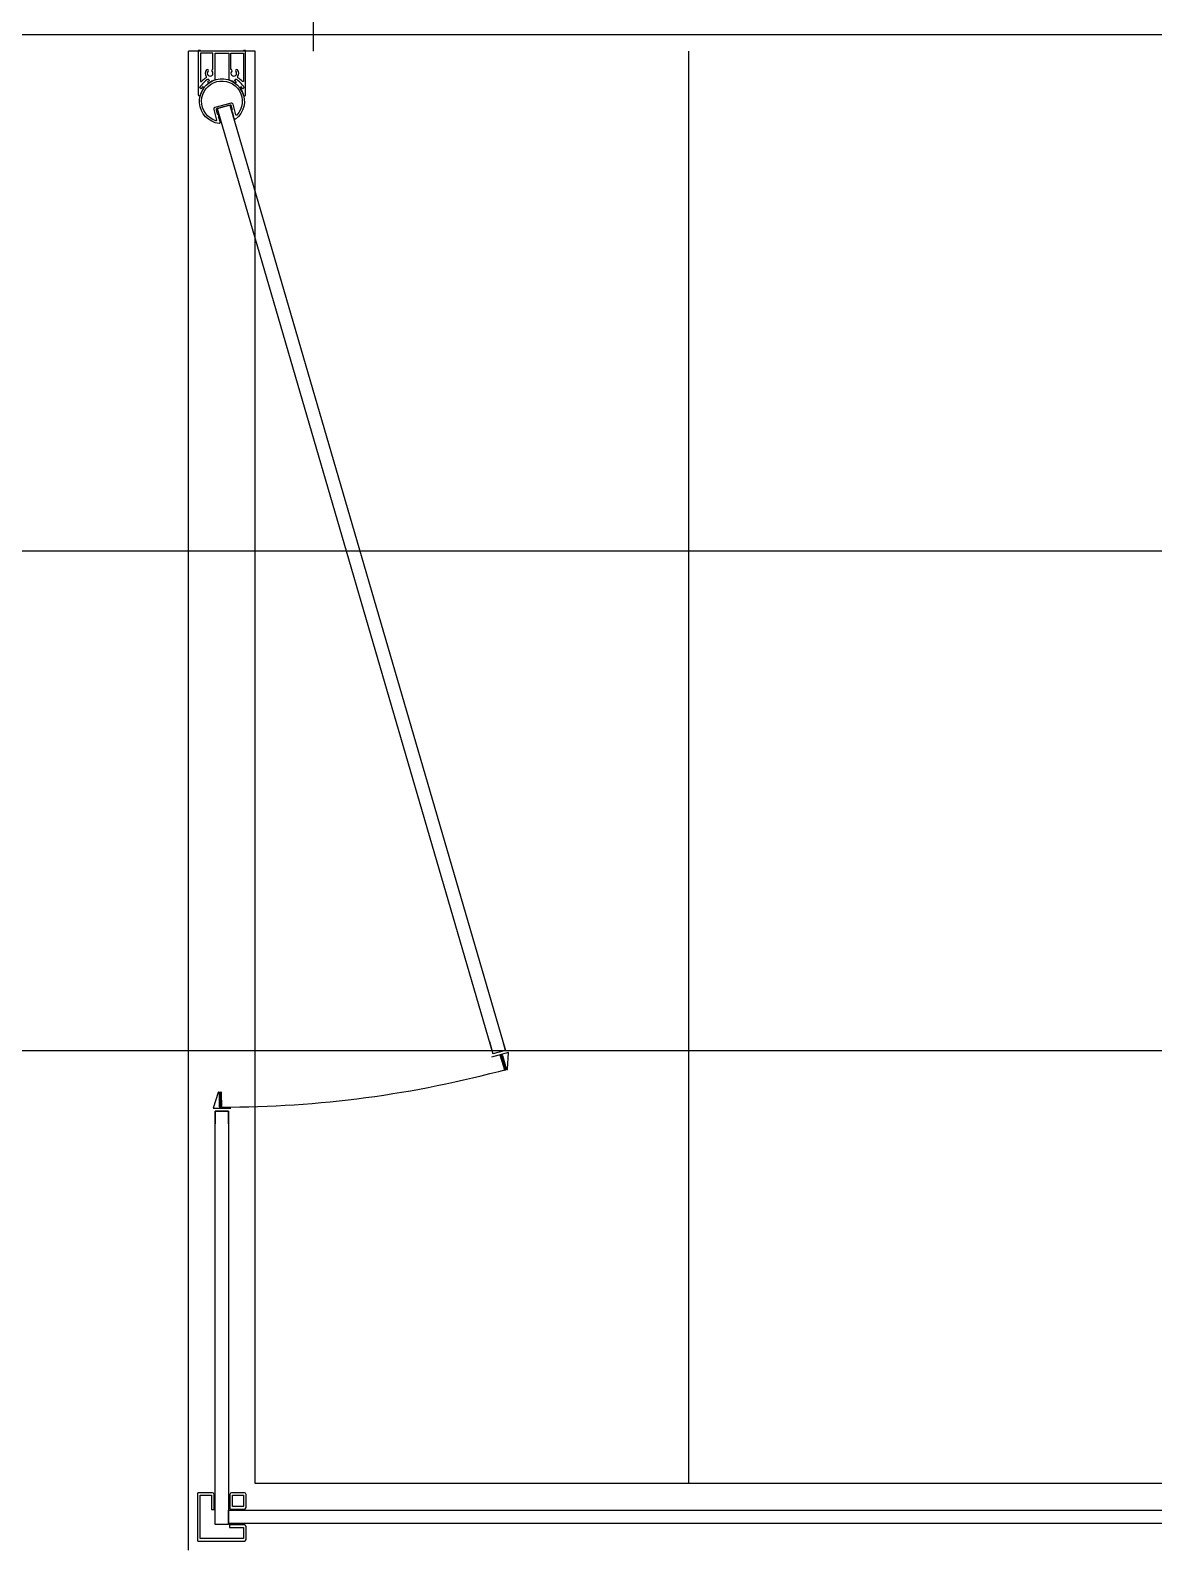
# Model space of a CAD drawing. Header units: millimetres. Extents: x 18456 to 179493, y -203649 to 469211.
# Drawn here: x 128643 to 129317, y 432149 to 433058 of the extents above; entities that cross this region are included whole.
import ezdxf

# ---------------------------------------------------------------- set-up
doc = ezdxf.new("R2010")
doc.units = ezdxf.units.MM
doc.linetypes.add('X-평면도(기본형)$0$CEN', pattern=[52.5, 50, -1, 0.5, -1])
for name, color, linetype, true_color in [('X-평면도(기본형)$0$CEN', 1, 'X-평면도(기본형)$0$CEN', 0xff0000), ('X-평면도(기본형)$0$FIN', 9, 'Continuous', 0x808080), ('X-평면도(기본형)$0$FUR', 6, 'Continuous', 0xff00ff), ('X-평면도(기본형)$0$TIL', 5, 'Continuous', 0x0000ff)]:
    doc.layers.add(name, color=color, linetype=linetype, true_color=true_color)

msp = doc.modelspace()

# ---------------------------------------------------------------- hatches: boundary and pattern name
at = {"layer": 'X-평면도(기본형)$0$FUR', "true_color": 0x808080}
for points in [[(128928.53, 432434.25), (128927.76, 432434.04), (128927.75, 432434.04), (128927.74, 432434.04), (128927.72, 432434.04), (128927.71, 432434.04), (128927.7, 432434.03), (128927.69, 432434.03), (128927.68, 432434.03), (128927.67, 432434.03), (128927.66, 432434.03), (128927.65, 432434.03), (128927.64, 432434.03), (128927.63, 432434.04), (128927.62, 432434.04), (128927.61, 432434.04), (128927.6, 432434.04), (128927.59, 432434.04), (128927.58, 432434.05), (128927.57, 432434.05), (128927.56, 432434.06), (128927.55, 432434.06), (128927.54, 432434.06), (128927.54, 432434.07), (128927.53, 432434.07), (128927.52, 432434.08), (128927.51, 432434.08), (128927.5, 432434.09), (128927.49, 432434.1), (128927.48, 432434.1), (128927.48, 432434.11), (128927.47, 432434.12), (128927.46, 432434.12), (128927.45, 432434.13), (128927.45, 432434.14), (128927.44, 432434.15), (128927.44, 432434.16), (128927.43, 432434.16), (128927.42, 432434.17), (128927.42, 432434.18), (128927.41, 432434.19), (128927.41, 432434.2), (128927.4, 432434.21), (128927.4, 432434.22), (128927.4, 432434.23), (128927.39, 432434.24), (128927.39, 432434.25), (128924.89, 432442.62), (128924.89, 432442.63), (128924.89, 432442.65), (128924.89, 432442.66), (128924.88, 432442.67), (128924.88, 432442.68), (128924.88, 432442.69), (128924.88, 432442.7), (128924.88, 432442.71), (128924.88, 432442.72), (128924.88, 432442.73), (128924.88, 432442.74), (128924.88, 432442.75), (128924.88, 432442.76), (128924.89, 432442.77), (128924.89, 432442.78), (128924.89, 432442.79), (128924.89, 432442.8), (128924.9, 432442.81), (128924.9, 432442.82), (128924.9, 432442.83), (128924.91, 432442.84), (128924.91, 432442.85), (128924.92, 432442.86), (128924.92, 432442.87), (128924.93, 432442.87), (128924.93, 432442.88), (128924.94, 432442.89), (128924.95, 432442.9), (128924.95, 432442.91), (128924.96, 432442.92), (128924.97, 432442.92), (128924.98, 432442.93), (128924.98, 432442.94), (128924.99, 432442.94), (128925, 432442.95), (128925.01, 432442.96), (128925.02, 432442.96), (128925.03, 432442.97), (128925.03, 432442.97), (128925.04, 432442.98), (128925.05, 432442.98), (128925.06, 432442.99), (128925.07, 432442.99), (128925.08, 432442.99), (128925.09, 432443), (128925.1, 432443), (128925.63, 432443.14), (128925.65, 432443.15), (128925.66, 432443.15), (128925.68, 432443.15), (128925.7, 432443.15), (128925.71, 432443.16), (128925.73, 432443.16), (128925.75, 432443.16), (128925.76, 432443.16), (128925.78, 432443.16), (128925.8, 432443.16), (128925.81, 432443.16), (128925.83, 432443.15), (128925.85, 432443.15), (128925.87, 432443.15), (128925.88, 432443.14), (128925.9, 432443.14), (128925.91, 432443.13), (128925.93, 432443.13), (128925.95, 432443.12), (128925.96, 432443.11), (128925.98, 432443.11), (128925.99, 432443.1), (128926.01, 432443.09), (128926.02, 432443.08), (128926.04, 432443.07), (128926.05, 432443.06), (128926.06, 432443.05), (128926.08, 432443.04), (128926.09, 432443.03), (128926.1, 432443.02), (128926.12, 432443.01), (128926.13, 432443), (128926.14, 432442.98), (128926.15, 432442.97), (128926.16, 432442.96), (128926.17, 432442.94), (128926.18, 432442.93), (128926.19, 432442.91), (128926.2, 432442.9), (128926.2, 432442.88), (128926.21, 432442.87), (128926.22, 432442.85), (128926.23, 432442.84), (128926.23, 432442.82), (128926.24, 432442.8), (128926.24, 432442.79)], [(128756.44, 432420.92), (128757.24, 432420.92), (128757.25, 432420.92), (128757.26, 432420.92), (128757.27, 432420.91), (128757.28, 432420.91), (128757.29, 432420.91), (128757.3, 432420.91), (128757.31, 432420.91), (128757.32, 432420.9), (128757.33, 432420.9), (128757.34, 432420.9), (128757.35, 432420.89), (128757.36, 432420.89), (128757.37, 432420.89), (128757.38, 432420.88), (128757.38, 432420.88), (128757.39, 432420.87), (128757.4, 432420.87), (128757.41, 432420.86), (128757.42, 432420.85), (128757.43, 432420.85), (128757.43, 432420.84), (128757.44, 432420.83), (128757.45, 432420.83), (128757.46, 432420.82), (128757.46, 432420.81), (128757.47, 432420.8), (128757.48, 432420.8), (128757.48, 432420.79), (128757.49, 432420.78), (128757.49, 432420.77), (128757.5, 432420.76), (128757.5, 432420.75), (128757.51, 432420.74), (128757.51, 432420.73), (128757.52, 432420.72), (128757.52, 432420.71), (128757.52, 432420.71), (128757.53, 432420.7), (128757.53, 432420.69), (128757.53, 432420.68), (128757.53, 432420.67), (128757.53, 432420.65), (128757.54, 432420.64), (128757.54, 432420.63), (128757.54, 432420.62), (128757.78, 432411.89), (128757.78, 432411.87), (128757.78, 432411.86), (128757.78, 432411.85), (128757.78, 432411.84), (128757.78, 432411.83), (128757.78, 432411.82), (128757.77, 432411.81), (128757.77, 432411.8), (128757.77, 432411.79), (128757.77, 432411.78), (128757.76, 432411.77), (128757.76, 432411.76), (128757.75, 432411.75), (128757.75, 432411.74), (128757.74, 432411.73), (128757.74, 432411.73), (128757.73, 432411.72), (128757.73, 432411.71), (128757.72, 432411.7), (128757.72, 432411.69), (128757.71, 432411.68), (128757.7, 432411.68), (128757.7, 432411.67), (128757.69, 432411.66), (128757.68, 432411.65), (128757.67, 432411.65), (128757.66, 432411.64), (128757.66, 432411.63), (128757.65, 432411.63), (128757.64, 432411.62), (128757.63, 432411.62), (128757.62, 432411.61), (128757.61, 432411.61), (128757.6, 432411.6), (128757.59, 432411.6), (128757.58, 432411.59), (128757.57, 432411.59), (128757.56, 432411.59), (128757.55, 432411.59), (128757.54, 432411.58), (128757.53, 432411.58), (128757.52, 432411.58), (128757.51, 432411.58), (128757.5, 432411.58), (128757.49, 432411.58), (128757.48, 432411.58), (128756.94, 432411.58), (128756.92, 432411.58), (128756.9, 432411.58), (128756.88, 432411.58), (128756.87, 432411.58), (128756.85, 432411.58), (128756.83, 432411.59), (128756.82, 432411.59), (128756.8, 432411.6), (128756.78, 432411.6), (128756.77, 432411.61), (128756.75, 432411.61), (128756.74, 432411.62), (128756.72, 432411.63), (128756.71, 432411.63), (128756.69, 432411.64), (128756.68, 432411.65), (128756.66, 432411.66), (128756.65, 432411.67), (128756.63, 432411.68), (128756.62, 432411.69), (128756.61, 432411.7), (128756.59, 432411.71), (128756.58, 432411.72), (128756.57, 432411.74), (128756.56, 432411.75), (128756.55, 432411.76), (128756.54, 432411.77), (128756.53, 432411.79), (128756.52, 432411.8), (128756.51, 432411.82), (128756.5, 432411.83), (128756.49, 432411.85), (128756.48, 432411.86), (128756.48, 432411.88), (128756.47, 432411.89), (128756.46, 432411.91), (128756.46, 432411.93), (128756.45, 432411.94), (128756.45, 432411.96), (128756.45, 432411.98), (128756.44, 432411.99), (128756.44, 432412.01), (128756.44, 432412.03), (128756.44, 432412.04), (128756.44, 432412.06), (128756.44, 432412.08)]]:
    msp.add_hatch(color=8, dxfattribs=at).paths.add_polyline_path(points, flags=0)

# ---------------------------------------------------------------- linework, layer by layer
at = {"layer": 'X-평면도(기본형)$0$CEN'}
msp.add_line((128812.86, 433045.83), (128812.86, 434810.83), dxfattribs=at)
at = {"layer": 'X-평면도(기본형)$0$FIN'}
msp.add_line((127127.86, 433055.83), (129947.86, 433055.83), dxfattribs=at)
at = {"layer": 'X-평면도(기본형)$0$FUR', "color": 4, "ltscale": 3, "true_color": 0x00ffff}
for p, q in [((128777.86, 433045.83), (128737.86, 433045.83)), ((128737.86, 432145.83), (128737.86, 433045.83)), ((128777.86, 432185.83), (128777.86, 433045.83)), ((129937.86, 432185.83), (128777.86, 432185.83))]:
    msp.add_line(p, q, dxfattribs=at)
at = {"layer": 'X-평면도(기본형)$0$FUR', "color": 8, "true_color": 0x808080}
for p, q in [((128743.66, 433046.13), (128743.66, 433019.53)), ((128744.96, 433046.13), (128743.66, 433046.13)), ((128744.96, 433045.83), (128744.96, 433046.13)), ((128770.76, 433045.83), (128744.96, 433045.83)), ((128744.96, 433044.53), (128744.96, 433027.53)), ((128752.46, 433044.53), (128744.96, 433044.53)), ((128752.46, 433034.81), (128752.46, 433044.53)), ((128753.76, 433044.53), (128761.96, 433044.53)), ((128753.76, 433028.59), (128753.76, 433044.53)), ((128761.96, 433044.53), (128761.96, 433028.59)), ((128763.26, 433044.53), (128770.76, 433044.53)), ((128763.26, 433034.81), (128763.26, 433044.53)), ((128770.76, 433046.13), (128770.76, 433045.83)), ((128772.06, 433046.13), (128770.76, 433046.13)), ((128770.76, 433044.53), (128770.76, 433027.53)), ((128772.06, 433019.53), (128772.06, 433046.13)), ((128745.38, 433023.11), (128744.48, 433024.01)), ((128744.96, 433027.53), (128745.57, 433027.53)), ((128749.57, 433029.1), (128750.47, 433028.2)), ((128765.24, 433028.2), (128766.15, 433029.1)), ((128770.76, 433027.53), (128770.14, 433027.53)), ((128771.24, 433024.01), (128770.33, 433023.11)), ((128744.16, 433019.03), (128744.38, 433019.03)), ((128763.46, 433014.57), (128753.58, 433011.93)), ((128766.28, 433007.54), (128764.56, 433013.94)), ((128771.33, 433019.03), (128771.56, 433019.03)), ((128752.94, 433010.82), (128754.66, 433004.42)), ((128754.34, 433010.68), (128755.03, 433008.08)), ((128762.81, 433013.47), (128754.69, 433011.29)), ((128762.61, 433013.42), (128754.89, 433011.35)), ((128754.89, 433011.35), (128920.35, 432443.85)), ((128755.03, 433008.08), (128755.62, 433008.24)), ((128755.62, 433008.24), (128755.8, 433006.22)), ((128755.8, 433006.22), (128756.31, 433004.28)), ((128762.61, 433013.42), (128928.07, 432445.92)), ((128764.12, 433010.52), (128763.43, 433013.12)), ((128763.54, 433010.36), (128764.12, 433010.52)), ((128764.39, 433008.52), (128763.54, 433010.36)), ((128764.91, 433006.59), (128764.39, 433008.52)), ((128764.57, 433006.5), (128764.91, 433006.59)), ((128765.4, 433005.17), (128764.57, 433006.5)), ((128766.02, 433004.97), (128765.95, 433004.95)), ((128756.23, 433002.35), (128756.17, 433002.33)), ((128756.31, 433004.28), (128756.65, 433004.37)), ((128756.65, 433004.37), (128756.6, 433002.81)), ((128918.35, 432451.28), (128920.35, 432443.85)), ((128928.07, 432445.92), (128926.08, 432453.35)), ((128929.78, 432444.59), (128919.53, 432441.84)), ((128928.07, 432445.92), (128920.35, 432443.85)), ((128928.07, 432445.92), (128920.35, 432443.85)), ((128924.69, 432443.22), (128924.69, 432443.22)), ((128924.69, 432443.22), (128924.89, 432442.62)), ((128924.89, 432442.62), (128927.39, 432434.25)), ((128925.63, 432443.14), (128925.1, 432443)), ((128926.24, 432442.79), (128928.53, 432434.25)), ((128929.2, 432434.65), (128929.78, 432444.59)), ((128928.98, 432434.37), (128927.76, 432434.04)), ((128755.68, 432420.7), (128752.55, 432411.25)), ((128755.97, 432420.92), (128757.24, 432420.92)), ((128756.44, 432412.08), (128756.44, 432420.92)), ((128757.78, 432411.89), (128757.54, 432420.62)), ((128752.55, 432411.25), (128763.16, 432411.25)), ((128753.86, 432409.53), (128761.86, 432409.53)), ((128753.86, 432409.53), (128753.86, 432401.83)), ((128761.86, 432409.53), (128753.86, 432409.53)), ((128761.86, 432409.53), (128753.86, 432409.53)), ((128753.99, 432409.53), (128761.73, 432409.53)), ((128756.94, 432411.58), (128757.48, 432411.58)), ((128757.82, 432411.25), (128757.78, 432411.89)), ((128757.82, 432411.25), (128757.82, 432411.25)), ((128761.86, 432401.83), (128761.86, 432409.53)), ((128743.36, 432151.33), (128743.36, 432180.33)), ((128752.11, 432180.33), (128743.36, 432180.33)), ((128751.61, 432178.83), (128751.61, 432170.33)), ((128753.11, 432170.33), (128753.11, 432179.33)), ((128762.61, 432179.33), (128762.61, 432170.58)), ((128771.36, 432180.33), (128763.61, 432180.33)), ((128764.11, 432172.08), (128764.11, 432178.83)), ((128770.86, 432178.83), (128770.86, 432172.08)), ((128772.36, 432171.58), (128772.36, 432179.33)), ((128751.61, 432170.33), (128753.11, 432170.33)), ((128762.61, 432170.58), (128771.36, 432170.58)), ((128770.86, 432172.08), (128764.11, 432172.08)), ((128762.36, 432161.08), (128762.36, 432159.58)), ((128771.36, 432161.08), (128762.36, 432161.08)), ((128762.36, 432159.58), (128770.86, 432159.58)), ((128770.86, 432159.58), (128770.86, 432152.83)), ((128772.36, 432152.33), (128772.36, 432160.08)), ((128743.36, 432151.33), (128771.36, 432151.33))]:
    msp.add_line(p, q, dxfattribs=at)
for points in [[(128761.86, 432409.53), (128761.86, 432161.33), (128753.86, 432161.33), (128753.86, 432409.53)], [(128770.86, 432152.83), (128744.86, 432152.83), (128744.86, 432178.83), (128751.61, 432178.83)], [(128764.11, 432178.83), (128770.86, 432178.83)]]:
    msp.add_lwpolyline(points, dxfattribs=at)
msp.add_lwpolyline([(129922.86, 432161.83), (128761.86, 432161.83), (128761.86, 432169.83), (129922.86, 432169.83)], close=True, dxfattribs=at)
for centre, radius, start, end in [((128750.76, 433032.53), 3, 136.05713, 220.00943), ((128749.06, 433034.16), 0.65, 316.05713, 136.05713), ((128750.76, 433032.53), 1.7, 136.05713, 43.94287), ((128752.45, 433034.16), 0.65, 89.30146, 223.94287), ((128763.26, 433034.16), 0.65, 316.05713, 90.69854), ((128764.96, 433032.53), 1.7, 136.05713, 43.94287), ((128766.65, 433034.16), 0.65, 43.94287, 223.94287), ((128764.96, 433032.53), 3, 319.99057, 43.94287), ((128757.86, 433015.72), 15.74, 121.77847, 148.22153), ((128757.86, 433015.72), 13.5, 144.49723, 164.20818), ((128757.86, 433015.72), 14.5, 144.49723, 149.37551), ((128757.86, 433015.72), 17.04, 123.89188, 136.12597), ((128746.46, 433023.85), 0.5, 324.49723, 144.49723), ((128748.07, 433030.28), 0.5, 303.89188, 40.00943), ((128749.73, 433027.12), 0.5, 125.50277, 305.50277), ((128757.86, 433015.72), 14.5, 120.62449, 125.50277), ((128757.86, 433015.72), 13.5, 107.68019, 125.50277), ((128757.86, 433015.72), 13.5, 54.49723, 72.31981), ((128757.86, 433015.72), 14.5, 54.49723, 59.37551), ((128765.99, 433027.12), 0.5, 234.49723, 54.49723), ((128757.86, 433015.72), 15.74, 31.77847, 58.22153), ((128767.64, 433030.28), 0.5, 139.99057, 236.10812), ((128757.86, 433015.72), 17.04, 43.87403, 56.10812), ((128769.25, 433023.85), 0.5, 35.50277, 215.50277), ((128757.86, 433015.72), 13.5, 15.79182, 35.50277), ((128757.86, 433015.72), 14.5, 30.62449, 35.50277), ((128744.16, 433019.53), 0.5, 180, 270), ((128744.38, 433019.53), 0.5, 270, 344.20818), ((128763.69, 433013.7), 0.9, 15, 105), ((128771.33, 433019.53), 0.5, 195.79182, 270), ((128771.56, 433019.53), 0.5, 270, 0), ((128753.81, 433011.06), 0.9, 105, 195), ((128754.82, 433010.81), 0.5, 105, 195), ((128762.94, 433012.99), 0.5, 15, 105), ((128925.18, 432442.71), 0.3, 105, 196.59845), ((128925.76, 432442.66), 0.5, 15, 105), ((128757.86, 433065.72), 653.84, 269.99338, 285.19283), ((128927.68, 432434.33), 0.3, 196.59845, 285), ((128928.9, 432434.66), 0.3, 285, 358.13803), ((128755.97, 432420.62), 0.3, 90, 163.13803), ((128757.24, 432420.62), 0.3, 1.59845, 90), ((128756.94, 432412.08), 0.5, 180, 270), ((128757.48, 432411.88), 0.3, 270, 1.59845), ((128752.11, 432179.33), 1, 0, 90), ((128763.61, 432179.33), 1, 90, 180), ((128771.36, 432179.33), 1, 0, 90), ((128771.36, 432171.58), 1, 270, 0), ((128771.36, 432160.08), 1, 0, 90), ((128771.36, 432152.33), 1, 270, 0)]:
    msp.add_arc(centre, radius, start, end, dxfattribs=at)
at = {"layer": 'X-평면도(기본형)$0$FUR', "color": 8, "true_color": 0x808080, "extrusion": (0, 0, -1)}
for centre, radius, start, end in [((-128757.86, 433015.72), 13.5, 277.19161, 232.80839), ((-128757.86, 433015.72), 12.2, 287.05089, 222.94911), ((-128765.82, 433005.43), 0.5, 255, 328.16943), ((-128766.57, 433007.62), 0.3, 222.94911, 345), ((-128754.37, 433004.35), 0.3, 165, 287.05089), ((-128756.1, 433002.83), 0.5, 181.83057, 255)]:
    msp.add_arc(centre, radius, start, end, dxfattribs=at)
at = {"layer": 'X-평면도(기본형)$0$TIL'}
for p, q in [((129037.86, 433045.83), (129037.86, 432185.83)), ((127737.86, 432745.83), (129837.86, 432745.83)), ((127737.86, 432445.83), (129837.86, 432445.83))]:
    msp.add_line(p, q, dxfattribs=at)

doc.saveas('drawing.dxf')
